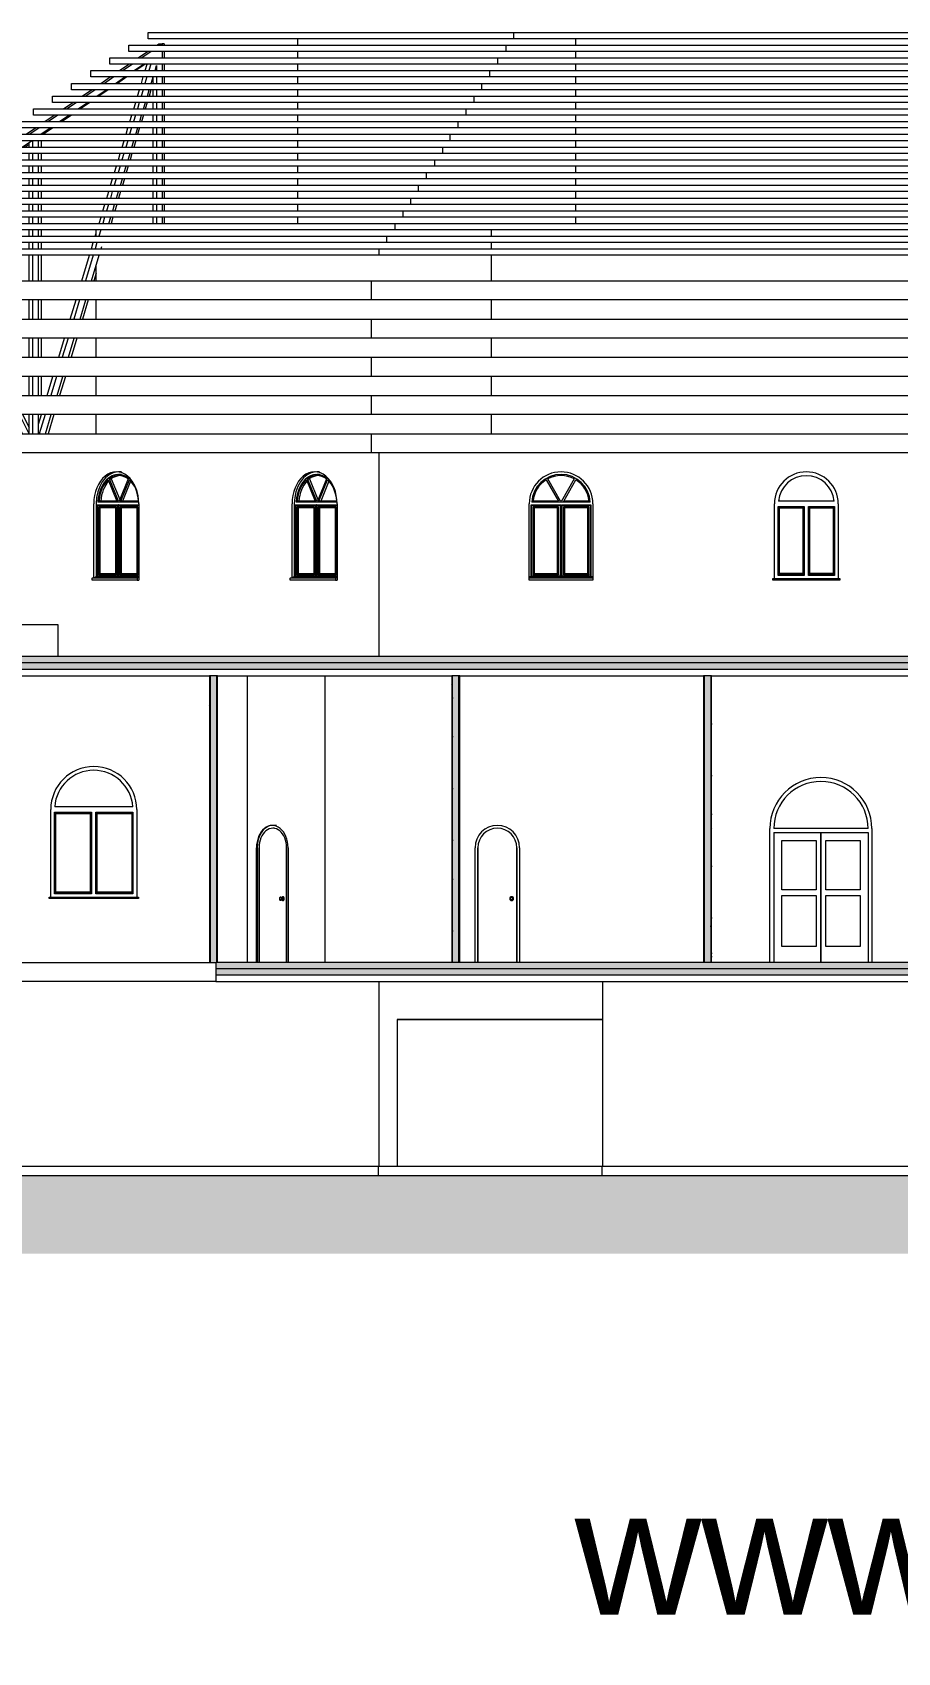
# Model space of a CAD drawing. Header units: millimetres. Extents: x -50556 to 48757, y -10837 to 15500.
# Drawn here: x -28620 to -15039, y -10837 to 14600 of the extents above; entities that cross this region are included whole.
import ezdxf

# ---------------------------------------------------------------- set-up
doc = ezdxf.new("R2010")
doc.units = ezdxf.units.MM
for name, color, linetype, lineweight in [('A-DETL-GENF', 92, 'Continuous', 9), ('A-DETL-THIN', 151, 'Continuous', 9), ('A-DOOR', 31, 'Continuous', 9), ('A-DOOR-FRAM', 31, 'Continuous', 9), ('A-FLOR', 192, 'Continuous', 9), ('A-FLOR-FNSH', 192, 'Continuous', 35), ('A-FLOR-MCUT', 51, 'Continuous', 9), ('A-FLOR-PATT', 8, 'Continuous', 35), ('A-GENM', 13, 'Continuous', 9), ('A-GLAZ', 151, 'Continuous', 9), ('A-ROOF', 132, 'Continuous', 9), ('A-WALL', 113, 'Continuous', 9), ('A-WALL-FNSH', 113, 'Continuous', 25), ('A-WALL-PATT', 111, 'Continuous', 25), ('G-ANNO-TEXT', 231, 'Continuous', 9), ('I-WALL', 2, 'Continuous', 9), ('S-FNDN', 32, 'Continuous', 9)]:
    doc.layers.add(name, color=color, linetype=linetype, lineweight=lineweight)
doc.styles.add('Arial_1', font='arial.ttf', dxfattribs={"height": 1967.065868})
pattern_1 = [(0, (-2925.9, 5575), (812.8, 203.2), [33.528, -576.072, 33.528, -576.072, -3251.2]), (0, (-2925.9, 5575), (812.8, 203.2), [-1219.2, 33.528, -1185.672, 33.528, -576.072, -1422.4]), (0, (-2925.9, 5575), (812.8, 203.2), [-3048, 33.528, -372.872, 33.528, -982.472]), (120, (-2621.1, 5676.6), (-582.3764, 602.30545), [33.528, -576.072, 33.528, -3827.272]), (120, (-2621.1, 5676.6), (-582.3764, 602.30545), [-643.128, -576.072, 33.528, -1185.672, -2032]), (120, (-2621.1, 5676.6), (-582.3764, 602.30545), [-2438.4, 33.528, -576.072, 33.528, -1388.872]), (120, (-2621.1, 5676.6), (-582.3764, 602.30545), [-3081.528, -372.872, 33.528, -982.472]), (240, (-2519.5, 6083), (-230.4236, -805.50545), [33.528, -576.072, 33.528, -576.072, -3251.2]), (240, (-2519.5, 6083), (-230.4236, -805.50545), [-1219.2, 33.528, -1185.672, 33.528, -576.072, -1422.4]), (240, (-2519.5, 6083), (-230.4236, -805.50545), [-3048, 33.528, -372.872, 33.528, -982.472])]

# ---------------------------------------------------------------- blocks, each defined once
blk = doc.blocks.new('Double Shutter-Arch - ext-236540-Section 3')
at = {"layer": 'A-DOOR'}
for p, q in [((-16243, 0), (-16243, 2040)), ((-16243, 2040), (-16243, 0)), ((-16858, 1915), (-16318, 1915)), ((-16858, 1140), (-16858, 1915)), ((-16318, 1915), (-16318, 1140)), ((-16168, 1915), (-15628, 1915)), ((-16168, 1140), (-16168, 1915)), ((-15628, 1915), (-15628, 1140)), ((-16318, 1140), (-16858, 1140)), ((-16858, 1050), (-16318, 1050)), ((-16858, 250), (-16858, 1050)), ((-16318, 1050), (-16318, 250)), ((-15628, 1140), (-16168, 1140)), ((-16168, 1050), (-15628, 1050)), ((-16168, 250), (-16168, 1050)), ((-15628, 1050), (-15628, 250)), ((-16318, 250), (-16858, 250)), ((-15628, 250), (-16168, 250))]:
    blk.add_line(p, q, dxfattribs=at)
at = {"layer": 'A-DOOR-FRAM'}
for p, q in [((-15503, 2100), (-16983, 2100)), ((-16983, 2040), (-16983, 0)), ((-16983, 2040), (-15503, 2040)), ((-15503, 2040), (-15503, 0))]:
    blk.add_line(p, q, dxfattribs=at)
blk.add_arc((-16243, 2100), 740, 0, 180, dxfattribs=at)
blk = doc.blocks.new('Arched _2_ - Arched _2_-211956-Section 3')
at = {"layer": 'A-GLAZ'}
for p, q in [((-28272, 1075), (-28272, 2357)), ((-28272, 2357), (-27690, 2357)), ((-27043, 2443), (-28270, 2443)), ((-28262, 2345), (-28262, 1093)), ((-28262, 2345), (-27702, 2345)), ((-28252, 2335), (-28262, 2345)), ((-28252, 1103), (-28252, 2335)), ((-28252, 2335), (-27712, 2335)), ((-27702, 2345), (-27712, 2335)), ((-27712, 2335), (-27712, 1103)), ((-27702, 1093), (-27702, 2345)), ((-27690, 2357), (-27690, 1075)), ((-27624, 1075), (-27624, 2357)), ((-27624, 2357), (-27042, 2357)), ((-27612, 2345), (-27612, 1093)), ((-27612, 2345), (-27052, 2345)), ((-27602, 2335), (-27612, 2345)), ((-27602, 1103), (-27602, 2335)), ((-27602, 2335), (-27062, 2335)), ((-27052, 2345), (-27062, 2335)), ((-27062, 2335), (-27062, 1103)), ((-27052, 1093), (-27052, 2345)), ((-27042, 2357), (-27042, 1075)), ((-28357, 1025), (-26957, 1025)), ((-28357, 1000), (-28357, 1025)), ((-27690, 1075), (-28272, 1075)), ((-28262, 1093), (-28252, 1103)), ((-28262, 1093), (-27702, 1093)), ((-27712, 1103), (-28252, 1103)), ((-27702, 1093), (-27712, 1103)), ((-27042, 1075), (-27624, 1075)), ((-27612, 1093), (-27602, 1103)), ((-27612, 1093), (-27052, 1093)), ((-27062, 1103), (-27602, 1103)), ((-27052, 1093), (-27062, 1103)), ((-26957, 1025), (-26957, 1000)), ((-26957, 1000), (-28357, 1000))]:
    blk.add_line(p, q, dxfattribs=at)
blk.add_arc((-27657, 2400), 615, 4.0093, 175.9907, dxfattribs=at)
blk = doc.blocks.new('Single Arch - wc-237964-Section 3')
at = {"layer": 'A-DOOR'}
for p, q in [((-24821, 2105), (-24846, 2105)), ((-25062, 1800), (-25062, 0)), ((-24631, 0), (-24631, 1800)), ((-24722, 1025), (-24725, 1025)), ((-24701, 1018), (-24718, 1024)), ((-24687, 1030), (-24691, 1030)), ((-24725, 975), (-24722, 975)), ((-24718, 976), (-24701, 982)), ((-24691, 1010), (-24697, 1010)), ((-24696, 990), (-24691, 990)), ((-24691, 970), (-24687, 970))]:
    blk.add_line(p, q, dxfattribs=at)
for centre, major_axis, start_param, end_param in [((-24846, 1800), (0, 305), 4.712389, 7.853982), ((-24725, 1000), (0, 25), 0.326283, 1.570796), ((-24726, 1000), (0, 20.5), 4.712389, 7.853982), ((-24725, 1000), (0, 25), 4.712389, 6.597345), ((-24722, 1000), (0, 25), 4.712389, 6.597345), ((-24691, 1000), (0, 30), 4.712389, 7.14549), ((-24705, 1000), (0, 18.6), 4.712389, 6.283185), ((-24687, 1000), (0, 30), 4.712389, 6.384337), ((-24725, 1000), (0, 25), 1.570796, 4.712389), ((-24726, 1000), (0, 20.5), 1.570796, 4.712389), ((-24722, 1000), (0, 25), 2.827433, 4.712389), ((-24691, 1000), (0, 30), 2.279288, 4.712389), ((-24705, 1000), (0, 18.6), 3.141593, 4.712389), ((-24691, 1000), (0, 10), 4.712389, 6.70597), ((-24691, 1000), (0, 10), 2.718808, 4.712389), ((-24687, 1000), (0, 30), 3.040441, 4.712389)]:
    blk.add_ellipse(centre, major_axis=major_axis, ratio=0.707107, start_param=start_param, end_param=end_param, dxfattribs=at)
at = {"layer": 'A-DOOR-FRAM'}
for p, q in [((-24788, 2150), (-24846, 2150)), ((-25094, 1800), (-25094, 0)), ((-25062, 0), (-25062, 1800)), ((-24631, 1800), (-24631, 0))]:
    blk.add_line(p, q, dxfattribs=at)
for major_axis, start_param, end_param in [((0, 350), 0.0924, 1.570796), ((0, 305), 4.712389, 7.853982)]:
    blk.add_ellipse((-24846, 1800), major_axis=major_axis, ratio=0.707107, start_param=start_param, end_param=end_param, dxfattribs=at)
blk = doc.blocks.new('Single Arch - wc-V2-Section 3')
at = {"layer": 'A-DOOR'}
for p, q in [((-21627, 1800), (-21627, 0)), ((-21017, 0), (-21017, 1800))]:
    blk.add_line(p, q, dxfattribs=at)
for centre, radius, start, end in [((-21322, 1800), 305, 0, 180), ((-21097, 1000), 30, 0, 180), ((-21097, 1000), 25, 360, 180), ((-21097, 1000), 20.5, 360, 180), ((-21097, 1000), 30, 180, 360), ((-21097, 1000), 25, 180, 360), ((-21097, 1000), 20.5, 180, 360)]:
    blk.add_arc(centre, radius, start, end, dxfattribs=at)
at = {"layer": 'A-DOOR-FRAM'}
for p, q in [((-21627, 0), (-21627, 1800)), ((-21017, 1800), (-21017, 0))]:
    blk.add_line(p, q, dxfattribs=at)
blk.add_arc((-21322, 1800), 305, 0, 180, dxfattribs=at)
blk = doc.blocks.new('HOOR LIGHT - HOOR LIGHT-165948-Section 3')
at = {"layer": 'A-GENM'}
for p, q in [((-31904, 11200), (-23179, 11200)), ((-23179, 11200), (-10839, 11200)), ((-23179, 11100), (-23179, 11200)), ((-23179, 11100), (-31904, 11100)), ((-10839, 11100), (-23179, 11100))]:
    blk.add_line(p, q, dxfattribs=at)
blk = doc.blocks.new('HOOR LIGHT1 - HOOR LIGHT-166020-Section 3')
at = {"layer": 'A-GENM'}
for p, q in [((-31604, 11400), (-23055, 11400)), ((-23055, 11300), (-31604, 11300)), ((-23055, 11400), (-10963, 11400)), ((-23055, 11300), (-23055, 11400)), ((-10963, 11300), (-23055, 11300))]:
    blk.add_line(p, q, dxfattribs=at)
blk = doc.blocks.new('HOOR LIGHT2 - HOOR LIGHT-166050-Section 3')
at = {"layer": 'A-GENM'}
for p, q in [((-31304, 11600), (-22930, 11600)), ((-22930, 11500), (-31304, 11500)), ((-22930, 11600), (-11088, 11600)), ((-22930, 11600), (-22930, 11500)), ((-11088, 11500), (-22930, 11500))]:
    blk.add_line(p, q, dxfattribs=at)
blk = doc.blocks.new('HOOR LIGHT3 - HOOR LIGHT-166080-Section 3')
at = {"layer": 'A-GENM'}
for p, q in [((-31004, 11800), (-22806, 11800)), ((-22806, 11800), (-11212, 11800)), ((-22806, 11800), (-22806, 11700)), ((-22806, 11700), (-31004, 11700)), ((-11212, 11700), (-22806, 11700))]:
    blk.add_line(p, q, dxfattribs=at)
blk = doc.blocks.new('HOOR LIGHT4 - HOOR LIGHT-166110-Section 3')
at = {"layer": 'A-GENM'}
for p, q in [((-30704, 12000), (-22682, 12000)), ((-22682, 12000), (-11336, 12000)), ((-22682, 11900), (-22682, 12000)), ((-22682, 11900), (-30704, 11900)), ((-11336, 11900), (-22682, 11900))]:
    blk.add_line(p, q, dxfattribs=at)
blk = doc.blocks.new('HOOR LIGHT5 - HOOR LIGHT-166140-Section 3')
at = {"layer": 'A-GENM'}
for p, q in [((-30404, 12200), (-22558, 12200)), ((-22558, 12100), (-30404, 12100)), ((-22558, 12200), (-11460, 12200)), ((-22558, 12100), (-22558, 12200)), ((-11460, 12100), (-22558, 12100))]:
    blk.add_line(p, q, dxfattribs=at)
blk = doc.blocks.new('HOOR LIGHT6 - HOOR LIGHT-166170-Section 3')
at = {"layer": 'A-GENM'}
for p, q in [((-30104, 12400), (-22433, 12400)), ((-22433, 12300), (-30104, 12300)), ((-22433, 12400), (-11585, 12400)), ((-22433, 12300), (-22433, 12400)), ((-11585, 12300), (-22433, 12300))]:
    blk.add_line(p, q, dxfattribs=at)
blk = doc.blocks.new('HOOR LIGHT7 - HOOR LIGHT-166200-Section 3')
at = {"layer": 'A-GENM'}
for p, q in [((-29804, 12600), (-22309, 12600)), ((-22309, 12500), (-29804, 12500)), ((-22309, 12600), (-11709, 12600)), ((-22309, 12600), (-22309, 12500)), ((-11709, 12500), (-22309, 12500))]:
    blk.add_line(p, q, dxfattribs=at)
blk = doc.blocks.new('HOOR LIGHT8 - HOOR LIGHT-166230-Section 3')
at = {"layer": 'A-GENM'}
for p, q in [((-29504, 12800), (-22185, 12800)), ((-22185, 12800), (-11833, 12800)), ((-22185, 12800), (-22185, 12700)), ((-22185, 12700), (-29504, 12700)), ((-11833, 12700), (-22185, 12700))]:
    blk.add_line(p, q, dxfattribs=at)
blk = doc.blocks.new('HOOR LIGHT9 - HOOR LIGHT-166260-Section 3')
at = {"layer": 'A-GENM'}
for p, q in [((-29204, 13000), (-22061, 13000)), ((-22061, 13000), (-11957, 13000)), ((-22061, 12900), (-22061, 13000)), ((-22061, 12900), (-29204, 12900)), ((-11957, 12900), (-22061, 12900))]:
    blk.add_line(p, q, dxfattribs=at)
blk = doc.blocks.new('HOOR LIGHT10 - HOOR LIGHT-166290-Section 3')
at = {"layer": 'A-GENM'}
for p, q in [((-28904, 13200), (-21936, 13200)), ((-21936, 13100), (-28904, 13100)), ((-21936, 13200), (-12082, 13200)), ((-21936, 13100), (-21936, 13200)), ((-12082, 13100), (-21936, 13100))]:
    blk.add_line(p, q, dxfattribs=at)
blk = doc.blocks.new('HOOR LIGHT11 - HOOR LIGHT-166320-Section 3')
at = {"layer": 'A-GENM'}
for p, q in [((-28604, 13400), (-21812, 13400)), ((-28604, 13300), (-28604, 13400)), ((-21812, 13300), (-28604, 13300)), ((-21812, 13400), (-12206, 13400)), ((-21812, 13300), (-21812, 13400)), ((-12206, 13300), (-21812, 13300))]:
    blk.add_line(p, q, dxfattribs=at)
blk = doc.blocks.new('HOOR LIGHT12 - HOOR LIGHT-166350-Section 3')
at = {"layer": 'A-GENM'}
for p, q in [((-28304, 13600), (-21688, 13600)), ((-28304, 13500), (-28304, 13600)), ((-21688, 13500), (-28304, 13500)), ((-21688, 13600), (-12330, 13600)), ((-21688, 13500), (-21688, 13600)), ((-12330, 13500), (-21688, 13500))]:
    blk.add_line(p, q, dxfattribs=at)
blk = doc.blocks.new('HOOR LIGHT13 - HOOR LIGHT-166380-Section 3')
at = {"layer": 'A-GENM'}
for p, q in [((-28004, 13800), (-21563, 13800)), ((-28004, 13700), (-28004, 13800)), ((-21563, 13800), (-12454, 13800)), ((-21563, 13700), (-21563, 13800)), ((-21563, 13700), (-28004, 13700)), ((-12454, 13700), (-21563, 13700))]:
    blk.add_line(p, q, dxfattribs=at)
blk = doc.blocks.new('HOOR LIGHT14 - HOOR LIGHT-166410-Section 3')
at = {"layer": 'A-GENM'}
for p, q in [((-27704, 14000), (-21439, 14000)), ((-27704, 13900), (-27704, 14000)), ((-21439, 14000), (-12579, 14000)), ((-21439, 13900), (-21439, 14000)), ((-21439, 13900), (-27704, 13900)), ((-12579, 13900), (-21439, 13900))]:
    blk.add_line(p, q, dxfattribs=at)
blk = doc.blocks.new('HOOR LIGHT15 - HOOR LIGHT-166476-Section 3')
at = {"layer": 'A-GENM'}
for p, q in [((-27404, 14200), (-21315, 14200)), ((-27404, 14100), (-27404, 14200)), ((-21315, 14100), (-27404, 14100)), ((-21315, 14200), (-12703, 14200)), ((-21315, 14100), (-21315, 14200)), ((-12703, 14100), (-21315, 14100))]:
    blk.add_line(p, q, dxfattribs=at)
blk = doc.blocks.new('HOOR LIGHT16 - HOOR LIGHT-166506-Section 3')
at = {"layer": 'A-GENM'}
for p, q in [((-27104, 14400), (-21191, 14400)), ((-27104, 14300), (-27104, 14400)), ((-21191, 14300), (-27104, 14300)), ((-21191, 14400), (-12827, 14400)), ((-21191, 14400), (-21191, 14300)), ((-12827, 14300), (-21191, 14300))]:
    blk.add_line(p, q, dxfattribs=at)
blk = doc.blocks.new('HOOR LIGHT17 - HOOR LIGHT-166536-Section 3')
at = {"layer": 'A-GENM'}
for p, q in [((-26804, 14600), (-21066, 14600)), ((-26804, 14500), (-26804, 14600)), ((-21066, 14500), (-26804, 14500)), ((-21066, 14600), (-12952, 14600)), ((-21066, 14600), (-21066, 14500)), ((-12952, 14500), (-21066, 14500))]:
    blk.add_line(p, q, dxfattribs=at)
blk = doc.blocks.new('TRUESS2 - TRUESS-173441-Section 3')
at = {"layer": 'A-GENM'}
for p, q in [((-26553, 14423), (-26578, 14423)), ((-26553, 14423), (-26553, 14400)), ((-26553, 14300), (-26553, 14200)), ((-26850, 14100), (-26995, 14000)), ((-26553, 14100), (-26553, 14000)), ((-27140, 13900), (-27285, 13800)), ((-26727, 13806), (-26729, 13800)), ((-26553, 13900), (-26553, 13800)), ((-27720, 13500), (-27865, 13400)), ((-27430, 13700), (-27575, 13600)), ((-26818, 13500), (-26848, 13400)), ((-26759, 13700), (-26789, 13600)), ((-26553, 13700), (-26553, 13600)), ((-26553, 13500), (-26553, 13400)), ((-28009, 13300), (-28154, 13200)), ((-26878, 13300), (-26908, 13200)), ((-26553, 13300), (-26553, 13200)), ((-28299, 13100), (-28444, 13000)), ((-26938, 13100), (-26968, 13000)), ((-26553, 13100), (-26553, 13000)), ((-28673, 12842), (-28734, 12800)), ((-28480, 12900), (-28480, 12800)), ((-26998, 12900), (-27028, 12800)), ((-26553, 12900), (-26553, 12800)), ((-29169, 12500), (-29314, 12400)), ((-28879, 12700), (-29024, 12600)), ((-28480, 12700), (-28480, 12600)), ((-28480, 12500), (-28480, 12400)), ((-27117, 12500), (-27147, 12400)), ((-27058, 12700), (-27087, 12600)), ((-26553, 12700), (-26553, 12600)), ((-26553, 12500), (-26553, 12400)), ((-29459, 12300), (-29604, 12200)), ((-28480, 12300), (-28480, 12200)), ((-27177, 12300), (-27207, 12200)), ((-26553, 12300), (-26553, 12200)), ((-29749, 12100), (-29894, 12000)), ((-28480, 12100), (-28480, 12000)), ((-27237, 12100), (-27267, 12000)), ((-26553, 12100), (-26553, 12000)), ((-30243, 11800), (-30098, 11900)), ((-30039, 11900), (-30184, 11800)), ((-28480, 11900), (-28480, 11800)), ((-27297, 11900), (-27326, 11800)), ((-26553, 11900), (-26553, 11800)), ((-30823, 11400), (-30705, 11481)), ((-30428, 11673), (-30388, 11700)), ((-30390, 11600), (-30428, 11673)), ((-30368, 11673), (-30428, 11673)), ((-30328, 11700), (-30368, 11673)), ((-30368, 11673), (-30331, 11600)), ((-30287, 11400), (-30338, 11500)), ((-30279, 11500), (-30227, 11400)), ((-28480, 11700), (-28480, 11600)), ((-28480, 11500), (-28480, 11400)), ((-27356, 11700), (-27386, 11600)), ((-26553, 11700), (-26553, 11600)), ((-31113, 11200), (-30968, 11300)), ((-30908, 11300), (-31053, 11200)), ((-30724, 11427), (-30763, 11400)), ((-30467, 11400), (-30467, 11428)), ((-30467, 11200), (-30467, 11300)), ((-30407, 11300), (-30407, 11200)), ((-30183, 11200), (-30235, 11300)), ((-30175, 11300), (-30124, 11200)), ((-28480, 11300), (-28480, 11200)), ((-31772, 10745), (-31258, 11100)), ((-31198, 11100), (-31713, 10745)), ((-30467, 10700), (-30467, 11100)), ((-30407, 11100), (-30407, 10700)), ((-30032, 10908), (-30131, 11100)), ((-30072, 11100), (-29865, 10700)), ((-28480, 11100), (-28480, 10700)), ((-31772, 10700), (-31772, 10745)), ((-31713, 10745), (-31772, 10745)), ((-31713, 10745), (-31713, 10700)), ((-30817, 10700), (-30812, 10714)), ((-27619, 10819), (-27655, 10700)), ((-31772, 10100), (-31772, 10400)), ((-31713, 10400), (-31713, 10100)), ((-31026, 10100), (-30921, 10400)), ((-30862, 10400), (-30966, 10100)), ((-30467, 10100), (-30467, 10400)), ((-30407, 10400), (-30407, 10100)), ((-29710, 10400), (-29554, 10100)), ((-28480, 10400), (-28480, 10100)), ((-27745, 10400), (-27834, 10100)), ((-31772, 9500), (-31772, 9800)), ((-31713, 9800), (-31713, 9500)), ((-31235, 9500), (-31131, 9800)), ((-31071, 9800), (-31176, 9500)), ((-30467, 9500), (-30467, 9800)), ((-30407, 9800), (-30407, 9500)), ((-29399, 9800), (-29244, 9500)), ((-28480, 9800), (-28480, 9500)), ((-27924, 9800), (-28014, 9500)), ((-31772, 8900), (-31772, 9200)), ((-31713, 9200), (-31713, 8900)), ((-31444, 8900), (-31340, 9200)), ((-31280, 9200), (-31385, 8900)), ((-30467, 8900), (-30467, 9200)), ((-30407, 9200), (-30407, 8900)), ((-29089, 9200), (-28933, 8900)), ((-28480, 9200), (-28480, 8900)), ((-28103, 9200), (-28193, 8900)), ((-31772, 8451), (-31772, 8600)), ((-31654, 8300), (-31549, 8600)), ((-31489, 8600), (-31594, 8300)), ((-30467, 8300), (-30467, 8600)), ((-30407, 8600), (-30407, 8300)), ((-28778, 8600), (-28673, 8398)), ((-28480, 8600), (-28480, 8595)), ((-28283, 8600), (-28372, 8300))]:
    blk.add_line(p, q, dxfattribs=at)
blk = doc.blocks.new('TRUESS3 - TRUESS-173606-Section 3')
at = {"layer": 'A-GENM'}
for p, q in [((-26961, 14200), (-26814, 14300)), ((-26758, 14300), (-26904, 14200)), ((-26668, 14400), (-26634, 14423)), ((-26634, 14423), (-26578, 14423)), ((-26578, 14423), (-26612, 14400)), ((-26578, 14400), (-26578, 14423)), ((-26578, 14200), (-26578, 14300)), ((-27254, 14000), (-27107, 14100)), ((-27051, 14100), (-27197, 14000)), ((-27024, 14000), (-26878, 14100)), ((-26849, 14000), (-26818, 14100)), ((-26762, 14100), (-26792, 14000)), ((-26695, 14000), (-26671, 14080)), ((-26671, 14080), (-26671, 14000)), ((-26578, 14000), (-26578, 14100)), ((-27546, 13800), (-27400, 13900)), ((-27344, 13900), (-27490, 13800)), ((-27317, 13800), (-27170, 13900)), ((-26909, 13800), (-26879, 13900)), ((-26822, 13900), (-26853, 13800)), ((-26755, 13800), (-26725, 13900)), ((-26727, 13800), (-26727, 13893)), ((-26671, 13900), (-26671, 13800)), ((-26578, 13800), (-26578, 13900)), ((-28132, 13400), (-27986, 13500)), ((-27929, 13500), (-28076, 13400)), ((-27903, 13400), (-27756, 13500)), ((-27839, 13600), (-27693, 13700)), ((-27637, 13700), (-27783, 13600)), ((-27610, 13600), (-27463, 13700)), ((-27030, 13400), (-26999, 13500)), ((-26943, 13500), (-26973, 13400)), ((-26969, 13600), (-26939, 13700)), ((-26883, 13700), (-26913, 13600)), ((-26876, 13400), (-26846, 13500)), ((-26815, 13600), (-26785, 13700)), ((-26727, 13600), (-26727, 13700)), ((-26727, 13400), (-26727, 13500)), ((-26671, 13700), (-26671, 13600)), ((-26671, 13500), (-26671, 13400)), ((-26578, 13600), (-26578, 13700)), ((-26578, 13400), (-26578, 13500)), ((-28425, 13200), (-28279, 13300)), ((-28222, 13300), (-28369, 13200)), ((-28195, 13200), (-28049, 13300)), ((-27090, 13200), (-27060, 13300)), ((-27004, 13300), (-27034, 13200)), ((-26936, 13200), (-26906, 13300)), ((-26727, 13200), (-26727, 13300)), ((-26671, 13300), (-26671, 13200)), ((-26578, 13200), (-26578, 13300)), ((-28718, 13000), (-28571, 13100)), ((-28515, 13100), (-28662, 13000)), ((-28488, 13000), (-28342, 13100)), ((-27150, 13000), (-27120, 13100)), ((-27064, 13100), (-27094, 13000)), ((-26997, 13000), (-26966, 13100)), ((-26727, 13000), (-26727, 13100)), ((-26671, 13100), (-26671, 13000)), ((-26578, 13000), (-26578, 13100)), ((-29011, 12800), (-28864, 12900)), ((-28808, 12900), (-28954, 12800)), ((-28781, 12800), (-28635, 12900)), ((-28673, 12800), (-28673, 12873)), ((-28617, 12900), (-28617, 12800)), ((-28525, 12800), (-28525, 12900)), ((-27211, 12800), (-27181, 12900)), ((-27124, 12900), (-27154, 12800)), ((-27057, 12800), (-27027, 12900)), ((-26727, 12800), (-26727, 12900)), ((-26671, 12900), (-26671, 12800)), ((-26578, 12800), (-26578, 12900)), ((-29596, 12400), (-29450, 12500)), ((-29394, 12500), (-29540, 12400)), ((-29367, 12400), (-29220, 12500)), ((-29304, 12600), (-29157, 12700)), ((-29101, 12700), (-29247, 12600)), ((-29074, 12600), (-28928, 12700)), ((-28673, 12600), (-28673, 12700)), ((-28673, 12400), (-28673, 12500)), ((-28617, 12700), (-28617, 12600)), ((-28617, 12500), (-28617, 12400)), ((-28525, 12600), (-28525, 12700)), ((-28525, 12400), (-28525, 12500)), ((-27332, 12400), (-27301, 12500)), ((-27245, 12500), (-27275, 12400)), ((-27271, 12600), (-27241, 12700)), ((-27185, 12700), (-27215, 12600)), ((-27178, 12400), (-27148, 12500)), ((-27117, 12600), (-27087, 12700)), ((-26727, 12600), (-26727, 12700)), ((-26727, 12400), (-26727, 12500)), ((-26671, 12700), (-26671, 12600)), ((-26671, 12500), (-26671, 12400)), ((-26578, 12600), (-26578, 12700)), ((-26578, 12400), (-26578, 12500)), ((-29889, 12200), (-29743, 12300)), ((-29687, 12300), (-29833, 12200)), ((-29660, 12200), (-29513, 12300)), ((-28673, 12200), (-28673, 12300)), ((-28617, 12300), (-28617, 12200)), ((-28525, 12200), (-28525, 12300)), ((-27392, 12200), (-27362, 12300)), ((-27305, 12300), (-27336, 12200)), ((-27238, 12200), (-27208, 12300)), ((-26727, 12200), (-26727, 12300)), ((-26671, 12300), (-26671, 12200)), ((-26578, 12200), (-26578, 12300)), ((-30182, 12000), (-30036, 12100)), ((-29979, 12100), (-30126, 12000)), ((-29953, 12000), (-29806, 12100)), ((-28673, 12000), (-28673, 12100)), ((-28617, 12100), (-28617, 12000)), ((-28525, 12000), (-28525, 12100)), ((-27452, 12000), (-27422, 12100)), ((-27366, 12100), (-27396, 12000)), ((-27298, 12000), (-27268, 12100)), ((-26727, 12000), (-26727, 12100)), ((-26671, 12100), (-26671, 12000)), ((-26578, 12000), (-26578, 12100)), ((-30475, 11800), (-30329, 11900)), ((-30272, 11900), (-30419, 11800)), ((-30245, 11800), (-30099, 11900)), ((-28673, 11800), (-28673, 11900)), ((-28617, 11900), (-28617, 11800)), ((-28525, 11800), (-28525, 11900)), ((-27513, 11800), (-27482, 11900)), ((-27426, 11900), (-27456, 11800)), ((-27359, 11800), (-27329, 11900)), ((-26727, 11800), (-26727, 11900)), ((-26671, 11900), (-26671, 11800)), ((-26578, 11800), (-26578, 11900)), ((-31061, 11400), (-30914, 11500)), ((-30858, 11500), (-31004, 11400)), ((-30831, 11400), (-30685, 11500)), ((-30768, 11600), (-30621, 11700)), ((-30734, 11400), (-30703, 11487)), ((-30565, 11700), (-30712, 11600)), ((-30642, 11500), (-30678, 11400)), ((-30471, 11400), (-30471, 11500)), ((-30448, 11500), (-30396, 11400)), ((-30432, 11673), (-30392, 11700)), ((-30394, 11600), (-30432, 11673)), ((-30289, 11400), (-30342, 11500)), ((-28673, 11600), (-28673, 11700)), ((-28673, 11400), (-28673, 11500)), ((-28617, 11700), (-28617, 11600)), ((-28617, 11500), (-28617, 11400)), ((-28525, 11600), (-28525, 11700)), ((-28525, 11400), (-28525, 11500)), ((-27547, 11500), (-27577, 11400)), ((-27573, 11600), (-27543, 11700)), ((-27487, 11700), (-27517, 11600)), ((-27419, 11600), (-27389, 11700)), ((-26727, 11600), (-26727, 11700)), ((-26671, 11700), (-26671, 11600)), ((-26578, 11600), (-26578, 11700)), ((-31354, 11200), (-31207, 11300)), ((-31151, 11300), (-31297, 11200)), ((-31124, 11200), (-30978, 11300)), ((-30804, 11200), (-30769, 11300)), ((-30713, 11300), (-30748, 11200)), ((-30452, 11400), (-30471, 11436)), ((-30471, 11200), (-30471, 11300)), ((-30347, 11200), (-30400, 11300)), ((-30343, 11300), (-30291, 11200)), ((-30185, 11200), (-30237, 11300)), ((-28673, 11200), (-28673, 11300)), ((-28617, 11300), (-28617, 11200)), ((-28525, 11200), (-28525, 11300)), ((-27694, 11200), (-27664, 11300)), ((-27607, 11300), (-27637, 11200)), ((-27633, 11400), (-27619, 11446)), ((-27540, 11200), (-27528, 11239)), ((-31939, 10800), (-31500, 11100)), ((-31444, 11100), (-31883, 10800)), ((-31790, 10745), (-31270, 11100)), ((-30980, 10700), (-30840, 11100)), ((-30783, 11100), (-30924, 10700)), ((-30471, 10700), (-30471, 11100)), ((-30086, 10700), (-30295, 11100)), ((-30239, 11100), (-30030, 10700)), ((-29923, 10700), (-30132, 11100)), ((-28673, 10700), (-28673, 11100)), ((-28617, 11100), (-28617, 10700)), ((-28525, 10700), (-28525, 11100)), ((-27845, 10700), (-27724, 11100)), ((-27668, 11100), (-27788, 10700)), ((-27691, 10700), (-27570, 11100)), ((-31939, 10700), (-31939, 10800)), ((-31939, 10800), (-31883, 10800)), ((-31883, 10800), (-31883, 10700)), ((-31790, 10700), (-31790, 10745)), ((-30825, 10700), (-30756, 10896)), ((-30812, 10700), (-30812, 10737)), ((-30756, 10896), (-30756, 10700)), ((-31939, 10100), (-31939, 10400)), ((-31883, 10400), (-31883, 10100)), ((-31790, 10100), (-31790, 10400)), ((-31192, 10100), (-31086, 10400)), ((-31030, 10400), (-31135, 10100)), ((-31036, 10100), (-30931, 10400)), ((-30812, 10100), (-30812, 10400)), ((-30756, 10400), (-30756, 10100)), ((-30471, 10100), (-30471, 10400)), ((-29772, 10100), (-29929, 10400)), ((-29873, 10400), (-29716, 10100)), ((-29610, 10100), (-29766, 10400)), ((-28673, 10100), (-28673, 10400)), ((-28617, 10400), (-28617, 10100)), ((-28525, 10100), (-28525, 10400)), ((-28026, 10100), (-27935, 10400)), ((-27879, 10400), (-27970, 10100)), ((-27872, 10100), (-27781, 10400)), ((-31939, 9500), (-31939, 9800)), ((-31883, 9800), (-31883, 9500)), ((-31790, 9500), (-31790, 9800)), ((-31403, 9500), (-31297, 9800)), ((-31241, 9800), (-31347, 9500)), ((-31248, 9500), (-31142, 9800)), ((-30812, 9500), (-30812, 9800)), ((-30756, 9800), (-30756, 9500)), ((-30471, 9500), (-30471, 9800)), ((-29459, 9500), (-29615, 9800)), ((-29559, 9800), (-29402, 9500)), ((-29296, 9500), (-29453, 9800)), ((-28673, 9500), (-28673, 9800)), ((-28617, 9800), (-28617, 9500)), ((-28525, 9500), (-28525, 9800)), ((-28207, 9500), (-28116, 9800)), ((-28060, 9800), (-28151, 9500)), ((-28053, 9500), (-27963, 9800)), ((-31939, 8900), (-31939, 9200)), ((-31883, 9200), (-31883, 8900)), ((-31790, 8900), (-31790, 9200)), ((-31614, 8900), (-31509, 9200)), ((-31452, 9200), (-31558, 8900)), ((-31459, 8900), (-31353, 9200)), ((-30812, 8900), (-30812, 9200)), ((-30756, 9200), (-30756, 8900)), ((-30471, 8900), (-30471, 9200)), ((-29145, 8900), (-29302, 9200)), ((-29246, 9200), (-29089, 8900)), ((-28982, 8900), (-29139, 9200)), ((-28673, 8900), (-28673, 9200)), ((-28617, 9200), (-28617, 8900)), ((-28525, 8900), (-28525, 9200)), ((-28388, 8900), (-28297, 9200)), ((-28241, 9200), (-28332, 8900)), ((-28234, 8900), (-28144, 9200)), ((-31939, 8300), (-31939, 8600)), ((-31883, 8600), (-31883, 8300)), ((-31790, 8300), (-31790, 8600)), ((-31790, 8401), (-31720, 8600)), ((-31664, 8600), (-31769, 8300)), ((-31670, 8300), (-31565, 8600)), ((-30812, 8300), (-30812, 8600)), ((-30756, 8600), (-30756, 8300)), ((-30471, 8300), (-30471, 8600)), ((-28831, 8300), (-28988, 8600)), ((-28932, 8600), (-28775, 8300)), ((-28669, 8300), (-28825, 8600)), ((-28673, 8309), (-28673, 8600)), ((-28617, 8600), (-28617, 8300)), ((-28525, 8300), (-28525, 8600)), ((-28525, 8448), (-28479, 8600)), ((-28422, 8600), (-28513, 8300)), ((-28415, 8300), (-28325, 8600))]:
    blk.add_line(p, q, dxfattribs=at)
blk = doc.blocks.new('Arched _2_ - Arched _2_ 2-252812-Section 3')
at = {"layer": 'A-GLAZ'}
for p, q in [((-20556, 7575), (-20364, 7243)), ((-20330, 7243), (-20530, 7590)), ((-20114, 7590), (-20315, 7243)), ((-20280, 7243), (-20088, 7575)), ((-20792, 6053), (-20792, 7185)), ((-20782, 7174), (-20792, 7185)), ((-20792, 7185), (-20327, 7185)), ((-19863, 7225), (-20782, 7225)), ((-20782, 6064), (-20782, 7174)), ((-20338, 7174), (-20782, 7174)), ((-20364, 7243), (-20762, 7243)), ((-20742, 7135), (-20760, 7152)), ((-20760, 7152), (-20760, 6086)), ((-20360, 7152), (-20760, 7152)), ((-20742, 7135), (-20742, 6103)), ((-20377, 7135), (-20742, 7135)), ((-20360, 7152), (-20377, 7135)), ((-20377, 6103), (-20377, 7135)), ((-20360, 6086), (-20360, 7152)), ((-20327, 7185), (-20338, 7174)), ((-20338, 7174), (-20338, 6064)), ((-20315, 7243), (-20330, 7243)), ((-20327, 7185), (-20327, 6053)), ((-20317, 6053), (-20317, 7185)), ((-20307, 7174), (-20317, 7185)), ((-20317, 7185), (-19852, 7185)), ((-20307, 6064), (-20307, 7174)), ((-19863, 7174), (-20307, 7174)), ((-20267, 7135), (-20285, 7152)), ((-20285, 7152), (-20285, 6086)), ((-19885, 7152), (-20285, 7152)), ((-19882, 7243), (-20280, 7243)), ((-20267, 7135), (-20267, 6103)), ((-19902, 7135), (-20267, 7135)), ((-19885, 7152), (-19902, 7135)), ((-19902, 6103), (-19902, 7135)), ((-19885, 6086), (-19885, 7152)), ((-19852, 7185), (-19863, 7174)), ((-19863, 7174), (-19863, 6064)), ((-19852, 7185), (-19852, 6053)), ((-20822, 6051), (-19822, 6051)), ((-19822, 6050), (-20822, 6050)), ((-19822, 6047), (-20822, 6047)), ((-20822, 6034), (-20822, 6040)), ((-20822, 6000), (-20822, 6034)), ((-19822, 6034), (-20822, 6034)), ((-19822, 6000), (-20822, 6000)), ((-20782, 6064), (-20792, 6053)), ((-20327, 6053), (-20792, 6053)), ((-20338, 6064), (-20782, 6064)), ((-20742, 6103), (-20760, 6086)), ((-20760, 6086), (-20360, 6086)), ((-20742, 6103), (-20377, 6103)), ((-20377, 6103), (-20360, 6086)), ((-20338, 6064), (-20327, 6053)), ((-20307, 6064), (-20317, 6053)), ((-19852, 6053), (-20317, 6053)), ((-19863, 6064), (-20307, 6064)), ((-20267, 6103), (-20285, 6086)), ((-20285, 6086), (-19885, 6086)), ((-20267, 6103), (-19902, 6103)), ((-19902, 6103), (-19885, 6086)), ((-19863, 6064), (-19852, 6053)), ((-19822, 6040), (-19822, 6034)), ((-19822, 6034), (-19822, 6000))]:
    blk.add_line(p, q, dxfattribs=at)
for radius, start, end in [(460, 3.1154, 176.8846), (442, 61.9448, 118.0552), (442, 121.9448, 174.4171), (442, 5.5829, 58.0552)]:
    blk.add_arc((-20322, 7200), radius, start, end, dxfattribs=at)
blk = doc.blocks.new('Arched _2_ - Arched _2_ 2-V39-Section 3')
at = {"layer": 'A-GLAZ'}
for p, q in [((-13062, 6075), (-13062, 7157)), ((-13062, 7157), (-12655, 7157)), ((-12184, 7243), (-13060, 7243)), ((-13052, 7145), (-13052, 6093)), ((-13052, 7145), (-12667, 7145)), ((-13042, 7135), (-13052, 7145)), ((-13042, 6103), (-13042, 7135)), ((-13042, 7135), (-12677, 7135)), ((-12667, 7145), (-12677, 7135)), ((-12677, 7135), (-12677, 6103)), ((-12667, 6093), (-12667, 7145)), ((-12655, 7157), (-12655, 6075)), ((-12589, 6075), (-12589, 7157)), ((-12589, 7157), (-12182, 7157)), ((-12577, 7145), (-12577, 6093)), ((-12577, 7145), (-12192, 7145)), ((-12567, 7135), (-12577, 7145)), ((-12567, 6103), (-12567, 7135)), ((-12567, 7135), (-12202, 7135)), ((-12192, 7145), (-12202, 7135)), ((-12202, 7135), (-12202, 6103)), ((-12192, 6093), (-12192, 7145)), ((-12182, 7157), (-12182, 6075)), ((-13147, 6025), (-12097, 6025)), ((-13147, 6000), (-13147, 6025)), ((-12097, 6000), (-13147, 6000)), ((-12655, 6075), (-13062, 6075)), ((-13052, 6093), (-13042, 6103)), ((-13052, 6093), (-12667, 6093)), ((-12677, 6103), (-13042, 6103)), ((-12667, 6093), (-12677, 6103)), ((-12182, 6075), (-12589, 6075)), ((-12577, 6093), (-12567, 6103)), ((-12577, 6093), (-12192, 6093)), ((-12202, 6103), (-12567, 6103)), ((-12192, 6093), (-12202, 6103)), ((-12097, 6025), (-12097, 6000))]:
    blk.add_line(p, q, dxfattribs=at)
blk.add_arc((-12622, 7200), 440, 5.6083, 174.3917, dxfattribs=at)
blk = doc.blocks.new('Arched _2_ - Arched _2_ 2-V46-Section 3')
at = {"layer": 'A-GLAZ'}
for p, q in [((-30405, 7700), (-30449, 7700)), ((-30418, 7660), (-30446, 7660)), ((-30401, 7660), (-30418, 7660)), ((-30611, 7575), (-30475, 7243)), ((-30593, 7590), (-30565, 7590)), ((-30451, 7243), (-30593, 7590)), ((-30565, 7590), (-30432, 7264)), ((-30299, 7590), (-30440, 7243)), ((-30416, 7243), (-30280, 7575)), ((-30261, 7555), (-30388, 7243)), ((-30803, 7200), (-30803, 6051)), ((-30786, 6053), (-30786, 7185)), ((-30782, 7174), (-30786, 7185)), ((-30786, 7185), (-30457, 7185)), ((-30782, 6064), (-30782, 7174)), ((-30468, 7174), (-30782, 7174)), ((-30132, 7225), (-30774, 7225)), ((-30750, 7135), (-30767, 7152)), ((-30767, 7152), (-30767, 6086)), ((-30484, 7152), (-30767, 7152)), ((-30475, 7243), (-30757, 7243)), ((-30750, 7135), (-30750, 6103)), ((-30492, 7135), (-30750, 7135)), ((-30738, 6103), (-30738, 7135)), ((-30484, 7152), (-30492, 7135)), ((-30492, 6103), (-30492, 7135)), ((-30484, 6086), (-30484, 7152)), ((-30457, 7185), (-30468, 7174)), ((-30468, 7174), (-30468, 6064)), ((-30457, 7185), (-30457, 6053)), ((-30453, 7185), (-30457, 7185)), ((-30453, 6053), (-30453, 7185)), ((-30440, 7243), (-30451, 7243)), ((-30450, 6053), (-30450, 7185)), ((-30446, 7174), (-30450, 7185)), ((-30450, 7185), (-30131, 7185)), ((-30446, 6064), (-30446, 7174)), ((-30133, 7174), (-30446, 7174)), ((-30414, 7135), (-30431, 7152)), ((-30431, 7152), (-30431, 6086)), ((-30148, 7152), (-30431, 7152)), ((-30135, 7243), (-30416, 7243)), ((-30414, 7135), (-30414, 6103)), ((-30156, 7135), (-30414, 7135)), ((-30402, 6103), (-30402, 7135)), ((-30148, 7152), (-30156, 7135)), ((-30156, 6103), (-30156, 7135)), ((-30148, 6086), (-30148, 7152)), ((-30131, 7176), (-30133, 7174)), ((-30133, 7174), (-30133, 6064)), ((-30865, 6034), (-30813, 6047)), ((-30865, 6000), (-30865, 6034)), ((-30157, 6034), (-30865, 6034)), ((-30157, 6000), (-30865, 6000)), ((-30813, 6050), (-30803, 6051)), ((-30813, 6047), (-30813, 6050)), ((-30131, 6050), (-30813, 6050)), ((-30131, 6047), (-30813, 6047)), ((-30803, 6051), (-30131, 6051)), ((-30782, 6064), (-30786, 6053)), ((-30457, 6053), (-30786, 6053)), ((-30468, 6064), (-30782, 6064)), ((-30750, 6103), (-30767, 6086)), ((-30767, 6086), (-30484, 6086)), ((-30750, 6103), (-30492, 6103)), ((-30492, 6103), (-30484, 6086)), ((-30468, 6064), (-30457, 6053)), ((-30457, 6053), (-30453, 6053)), ((-30446, 6064), (-30450, 6053)), ((-30131, 6053), (-30450, 6053)), ((-30133, 6064), (-30446, 6064)), ((-30414, 6103), (-30431, 6086)), ((-30431, 6086), (-30148, 6086)), ((-30414, 6103), (-30156, 6103)), ((-30131, 6040), (-30157, 6034)), ((-30157, 6034), (-30157, 6000)), ((-30157, 6000), (-30131, 6000)), ((-30156, 6103), (-30148, 6086)), ((-30133, 6064), (-30131, 6062))]:
    blk.add_line(p, q, dxfattribs=at)
for centre, major_axis, start_param, end_param in [((-30449, 7200), (0, 500), 0.050206, 1.570796), ((-30449, 7200), (0, 460), 5.387273, 7.799607), ((-30446, 7200), (0, 460), 0.079817, 1.354121), ((-30446, 7200), (0, 442), 5.79353, 6.772841), ((-30418, 7200), (0, 442), 0.069986, 0.489656), ((-30446, 7200), (0, 442), 0.557542, 1.473357), ((-30418, 7200), (0, 442), 0.634366, 1.473357), ((-30446, 7200), (0, 442), 4.809828, 5.725643), ((-30446, 7200), (0, 460), 1.356798, 1.516422)]:
    blk.add_ellipse(centre, major_axis=major_axis, ratio=0.707107, start_param=start_param, end_param=end_param, dxfattribs=at)
blk = doc.blocks.new('POLYGON HOORNO1 - POLYGON HOORNO-266158-Section 3')
at = {"layer": 'A-ROOF'}
for p, q in [((-32204, 8300), (-23303, 8300)), ((-23303, 8300), (-10715, 8300)), ((-23303, 8300), (-23303, 8000)), ((-23303, 8000), (-32204, 8000)), ((-10715, 8000), (-23303, 8000))]:
    blk.add_line(p, q, dxfattribs=at)
blk = doc.blocks.new('POLYGON HOORNO2 - POLYGON HOORNO-266412-Section 3')
at = {"layer": 'A-ROOF'}
for p, q in [((-32204, 8900), (-23303, 8900)), ((-23303, 8900), (-10715, 8900)), ((-23303, 8900), (-23303, 8600)), ((-23303, 8600), (-32204, 8600)), ((-10715, 8600), (-23303, 8600))]:
    blk.add_line(p, q, dxfattribs=at)
blk = doc.blocks.new('POLYGON HOORNO3 - POLYGON HOORNO-266474-Section 3')
at = {"layer": 'A-ROOF'}
for p, q in [((-32204, 9500), (-23303, 9500)), ((-23303, 9500), (-10715, 9500)), ((-23303, 9500), (-23303, 9200)), ((-23303, 9200), (-32204, 9200)), ((-10715, 9200), (-23303, 9200))]:
    blk.add_line(p, q, dxfattribs=at)
blk = doc.blocks.new('POLYGON HOORNO4 - POLYGON HOORNO-266536-Section 3')
at = {"layer": 'A-ROOF'}
for p, q in [((-32204, 10100), (-23303, 10100)), ((-23303, 10100), (-10715, 10100)), ((-23303, 10100), (-23303, 9800)), ((-23303, 9800), (-32204, 9800)), ((-10715, 9800), (-23303, 9800))]:
    blk.add_line(p, q, dxfattribs=at)
blk = doc.blocks.new('POLYGON HOORNO5 - POLYGON HOORNO-266598-Section 3')
at = {"layer": 'A-ROOF'}
for p, q in [((-32204, 10700), (-23303, 10700)), ((-23303, 10700), (-10715, 10700)), ((-23303, 10700), (-23303, 10400)), ((-23303, 10400), (-32204, 10400)), ((-10715, 10400), (-23303, 10400))]:
    blk.add_line(p, q, dxfattribs=at)

msp = doc.modelspace()

# ---------------------------------------------------------------- hatches: boundary and pattern name
at = {"layer": 'A-DETL-GENF'}
h = msp.add_hatch(dxfattribs=at)
h.set_pattern_fill('FP_3', style=0, pattern_type=2)
h.set_pattern_definition([(0, (-2925.9, 5575), (635, 635), [635, -635]), (0, (-2925.9, 5813.1), (635, 635), [635, -635]), (0, (-2925.9, 6051.25), (635, 635), [635, -635]), (90, (-2846.5, 6130.6), (-635, 635), [635, -635]), (90, (-2608.4, 6130.6), (-635, 635), [635, -635]), (90, (-2370.3, 6130.6), (-635, 635), [635, -635])])
h.paths.add_polyline_path([(-12847, -4572), (44664, -4572), (44664, -3350), (-37556, -3350), (-37556, -300), (-50556, -300), (-50556, -4572), (-16153, -4572)], flags=0)
at = {"layer": 'A-FLOR-PATT', "lineweight": 9}
h = msp.add_hatch(dxfattribs=at)
h.set_pattern_fill('FP_2', color=256, style=0, pattern_type=2)
h.set_pattern_definition(pattern_1)
h.paths.add_polyline_path([(-24420, 4700), (-1493, 4700), (-1493, 4800), (-50207, 4800), (-50207, 4700), (-25247, 4700)], flags=0)
at = {"layer": 'A-FLOR-PATT'}
msp.add_hatch(color=256, dxfattribs=at).paths.add_polyline_path([(-24420, 4600), (-1493, 4600), (-1493, 4700), (-50207, 4700), (-50207, 4600), (-25247, 4600)], flags=0)
at = {"layer": 'A-FLOR-PATT', "lineweight": 9}
h = msp.add_hatch(dxfattribs=at)
h.set_pattern_fill('FP_2', color=256, style=0, pattern_type=2)
h.set_pattern_definition(pattern_1)
h.paths.add_polyline_path([(-50131, -100), (-29031, -100), (-29031, 0), (-50131, 0)], flags=0)
h.paths.add_polyline_path([(-24420, -100), (-1493, -100), (-1493, 0), (-25740, 0), (-25740, -100)], flags=0)
at = {"layer": 'A-FLOR-PATT'}
h = msp.add_hatch(color=256, dxfattribs=at)
h.paths.add_polyline_path([(-31034, -200), (-29031, -200), (-29031, -100), (-50131, -100), (-50131, -200), (-32687, -200)], flags=0)
h.paths.add_polyline_path([(-1493, -200), (-1493, -100), (-25740, -100), (-25740, -200), (-2100, -200)], flags=0)
at = {"layer": 'A-WALL-PATT', "lineweight": 9}
h = msp.add_hatch(dxfattribs=at)
h.set_pattern_fill('FP_2', color=256, style=0, pattern_type=2)
h.set_pattern_definition(pattern_1)
h.paths.add_polyline_path([(-25828, 0), (-25828, 4500), (-25840, 4500), (-25840, 0)], flags=0)
at = {"layer": 'A-WALL-PATT'}
for points in [[(-25728, 0), (-25728, 4500), (-25828, 4500), (-25828, 0)], [(-21924, 0), (-21924, 4500), (-22024, 4500), (-22024, 0)], [(-17973, 0), (-17973, 4500), (-18073, 4500), (-18073, 0)]]:
    msp.add_hatch(color=256, dxfattribs=at).paths.add_polyline_path(points, flags=0)
at = {"layer": 'A-WALL-PATT', "lineweight": 9}
h = msp.add_hatch(dxfattribs=at)
h.set_pattern_fill('FP_2', color=256, style=0, pattern_type=2)
h.set_pattern_definition(pattern_1)
h.paths.add_polyline_path([(-25716, 0), (-25716, 4500), (-25728, 4500), (-25728, 0)], flags=0)
h = msp.add_hatch(dxfattribs=at)
h.set_pattern_fill('FP_2', color=256, style=0, pattern_type=2)
h.set_pattern_definition(pattern_1)
h.paths.add_polyline_path([(-22024, 0), (-22024, 4500), (-22036, 4500), (-22036, 0)], flags=0)
h = msp.add_hatch(dxfattribs=at)
h.set_pattern_fill('FP_2', color=256, style=0, pattern_type=2)
h.set_pattern_definition(pattern_1)
h.paths.add_polyline_path([(-21912, 0), (-21912, 4500), (-21924, 4500), (-21924, 0)], flags=0)
h = msp.add_hatch(dxfattribs=at)
h.set_pattern_fill('FP_2', color=256, style=0, pattern_type=2)
h.set_pattern_definition(pattern_1)
h.paths.add_polyline_path([(-18085, 0), (-18073, 0), (-18073, 4500), (-18085, 4500), (-18085, 501)], flags=0)
h = msp.add_hatch(dxfattribs=at)
h.set_pattern_fill('FP_2', color=256, style=0, pattern_type=2)
h.set_pattern_definition(pattern_1)
h.paths.add_polyline_path([(-17961, 0), (-17961, 4500), (-17973, 4500), (-17973, 0)], flags=0)

# ---------------------------------------------------------------- linework, layer by layer
at = {"layer": 'A-DETL-THIN'}
msp.add_line((44664, -3350), (-37556, -3350), dxfattribs=at)
at = {"layer": 'A-FLOR'}
for p, q in [((-24457, 14500), (-24457, 14400)), ((-20096, 14500), (-20096, 14400)), ((-24457, 14300), (-24457, 14200)), ((-20096, 14300), (-20096, 14200)), ((-25740, -300), (-29031, -300))]:
    msp.add_line(p, q, dxfattribs=at)
at = {"layer": 'A-FLOR-FNSH', "color": 1, "lineweight": 18}
for p, q in [((-1493, 4800), (-50095, 4800)), ((-28907, 4500), (-25840, 4500)), ((-25716, 4500), (-22036, 4500)), ((-21912, 4500), (-18085, 4500)), ((-17961, 4500), (-14525, 4500)), ((-25740, 0), (-25740, -300)), ((-1493, 0), (-25728, 0)), ((-25740, -300), (-14524, -300))]:
    msp.add_line(p, q, dxfattribs=at)
at = {"layer": 'A-FLOR-MCUT'}
for p, q in [((-1493, 4700), (-50207, 4700)), ((-1493, 4600), (-50207, 4600)), ((-1493, -100), (-25740, -100)), ((-1493, -200), (-25740, -200))]:
    msp.add_line(p, q, dxfattribs=at)
at = {"layer": 'A-WALL'}
for p, q in [((-23179, 4800), (-23179, 8000)), ((-27656, 6040), (-27656, 7200)), ((-26949, 7200), (-26949, 6000)), ((-24545, 6040), (-24545, 7200)), ((-23838, 7200), (-23838, 6000)), ((-20822, 6040), (-20822, 7200)), ((-19822, 7200), (-19822, 6040)), ((-16972, 6025), (-16972, 7200)), ((-15972, 7200), (-15972, 6025)), ((-25716, 4500), (-25840, 4500)), ((-25828, 4500), (-25828, 0)), ((-25728, 4500), (-25728, 0)), ((-21912, 4500), (-22036, 4500)), ((-22024, 0), (-22024, 4500)), ((-21924, 0), (-21924, 4500)), ((-17961, 4500), (-18085, 4500)), ((-18073, 4500), (-18073, 0)), ((-17973, 4500), (-17973, 0)), ((-28332, 1025), (-28332, 2400)), ((-26982, 2400), (-26982, 1025)), ((-28907, 0), (-25840, 0)), ((-23179, -3200), (-23179, -300)), ((-19669, -300), (-19669, -3200)), ((-19669, -900), (-22896, -900)), ((-22896, -900), (-22896, -3200)), ((-22896, -900), (-19669, -900)), ((-37556, -3200), (-19669, -3200))]:
    msp.add_line(p, q, dxfattribs=at)
at = {"layer": 'A-WALL', "color": 1, "lineweight": 18}
msp.add_line((-25828, 0), (-25728, 0), dxfattribs=at)
at = {"layer": 'A-WALL'}
for centre, radius in [((-20322, 7200), 500), ((-16472, 7200), 500), ((-27657, 2400), 675)]:
    msp.add_arc(centre, radius, 0, 180, dxfattribs=at)
for centre in [(-27303, 7200), (-24191, 7200)]:
    msp.add_ellipse(centre, major_axis=(0, 500), ratio=0.707107, start_param=4.712389, end_param=7.853982, dxfattribs=at)
at = {"layer": 'A-WALL-FNSH', "color": 5, "lineweight": 18}
for p, q in [((-25840, 4500), (-25840, 0)), ((-25716, 0), (-25716, 4500)), ((-22036, 4500), (-22036, 0)), ((-21912, 0), (-21912, 4500)), ((-18085, 4500), (-18085, 0)), ((-17961, 0), (-17961, 4500)), ((-25840, 0), (-25828, 0))]:
    msp.add_line(p, q, dxfattribs=at)
at = {"layer": 'I-WALL'}
for p, q in [((-24457, 14100), (-24457, 14000)), ((-20096, 14100), (-20096, 14000)), ((-24457, 13900), (-24457, 13800)), ((-20096, 13900), (-20096, 13800)), ((-24457, 13700), (-24457, 13600)), ((-24457, 13500), (-24457, 13400)), ((-20096, 13700), (-20096, 13600)), ((-20096, 13500), (-20096, 13400)), ((-24457, 13300), (-24457, 13200)), ((-20096, 13300), (-20096, 13200)), ((-24457, 13100), (-24457, 13000)), ((-20096, 13100), (-20096, 13000)), ((-24457, 12900), (-24457, 12800)), ((-20096, 12900), (-20096, 12800)), ((-24457, 12700), (-24457, 12600)), ((-24457, 12500), (-24457, 12400)), ((-20096, 12700), (-20096, 12600)), ((-20096, 12500), (-20096, 12400)), ((-24457, 12300), (-24457, 12200)), ((-20096, 12300), (-20096, 12200)), ((-24457, 12100), (-24457, 12000)), ((-20096, 12100), (-20096, 12000)), ((-24457, 11900), (-24457, 11800)), ((-20096, 11900), (-20096, 11800)), ((-27619, 11408), (-27619, 11500)), ((-24457, 11700), (-24457, 11600)), ((-21414, 11400), (-21414, 11500)), ((-20096, 11700), (-20096, 11600)), ((-21414, 11200), (-21414, 11300)), ((-21414, 10700), (-21414, 11100)), ((-27619, 10700), (-27619, 10937)), ((-27619, 10100), (-27619, 10400)), ((-21414, 10100), (-21414, 10400)), ((-27619, 9500), (-27619, 9800)), ((-21414, 9500), (-21414, 9800)), ((-27619, 8900), (-27619, 9200)), ((-21414, 8900), (-21414, 9200)), ((-27619, 8300), (-27619, 8600)), ((-21414, 8300), (-21414, 8600)), ((-28218, 5300), (-37864, 5300)), ((-28218, 4800), (-28218, 5300)), ((-25244, 0), (-25244, 4500)), ((-24030, 4500), (-24030, 0)), ((-17043, 0), (-17043, 2100)), ((-15443, 2100), (-15443, 0)), ((-25102, 0), (-25102, 1800)), ((-24607, 1800), (-24607, 0)), ((-21672, 0), (-21672, 1800)), ((-20972, 1800), (-20972, 0))]:
    msp.add_line(p, q, dxfattribs=at)
for centre, radius in [((-16243, 2100), 800), ((-21322, 1800), 350)]:
    msp.add_arc(centre, radius, 0, 180, dxfattribs=at)
msp.add_ellipse((-24855, 1800), major_axis=(0, 350), ratio=0.707107, start_param=4.712389, end_param=7.853982, dxfattribs=at)
at = {"layer": 'S-FNDN'}
for p, q in [((-23189, -3350), (-23189, -3200)), ((-19679, -3350), (-19679, -3200)), ((-19669, -3200), (-14524, -3200))]:
    msp.add_line(p, q, dxfattribs=at)

# ---------------------------------------------------------------- block references
at = {"layer": 'A-DOOR'}
for name in ['Double Shutter-Arch - ext-236540-Section 3', 'Single Arch - wc-237964-Section 3', 'Single Arch - wc-V2-Section 3']:
    msp.add_blockref(name, (0, 0), dxfattribs=at)
at = {"layer": 'A-GENM'}
for name in ['HOOR LIGHT17 - HOOR LIGHT-166536-Section 3', 'TRUESS3 - TRUESS-173606-Section 3', 'TRUESS2 - TRUESS-173441-Section 3', 'HOOR LIGHT16 - HOOR LIGHT-166506-Section 3', 'HOOR LIGHT14 - HOOR LIGHT-166410-Section 3', 'HOOR LIGHT15 - HOOR LIGHT-166476-Section 3', 'HOOR LIGHT13 - HOOR LIGHT-166380-Section 3', 'HOOR LIGHT12 - HOOR LIGHT-166350-Section 3', 'HOOR LIGHT11 - HOOR LIGHT-166320-Section 3', 'HOOR LIGHT9 - HOOR LIGHT-166260-Section 3', 'HOOR LIGHT10 - HOOR LIGHT-166290-Section 3', 'HOOR LIGHT8 - HOOR LIGHT-166230-Section 3', 'HOOR LIGHT7 - HOOR LIGHT-166200-Section 3', 'HOOR LIGHT6 - HOOR LIGHT-166170-Section 3', 'HOOR LIGHT4 - HOOR LIGHT-166110-Section 3', 'HOOR LIGHT5 - HOOR LIGHT-166140-Section 3', 'HOOR LIGHT3 - HOOR LIGHT-166080-Section 3', 'HOOR LIGHT2 - HOOR LIGHT-166050-Section 3', 'HOOR LIGHT - HOOR LIGHT-165948-Section 3', 'HOOR LIGHT1 - HOOR LIGHT-166020-Section 3']:
    msp.add_blockref(name, (0, 0), dxfattribs=at)
at = {"layer": 'A-GLAZ'}
for name, p in [('Arched _2_ - Arched _2_ 2-V46-Section 3', (3182, 0)), ('Arched _2_ - Arched _2_ 2-V46-Section 3', (6293, 0)), ('Arched _2_ - Arched _2_ 2-252812-Section 3', (0, 0)), ('Arched _2_ - Arched _2_ 2-V39-Section 3', (-3850, 0)), ('Arched _2_ - Arched _2_-211956-Section 3', (0, 0))]:
    msp.add_blockref(name, p, dxfattribs=at)
at = {"layer": 'A-ROOF'}
for name in ['POLYGON HOORNO5 - POLYGON HOORNO-266598-Section 3', 'POLYGON HOORNO4 - POLYGON HOORNO-266536-Section 3', 'POLYGON HOORNO3 - POLYGON HOORNO-266474-Section 3', 'POLYGON HOORNO2 - POLYGON HOORNO-266412-Section 3', 'POLYGON HOORNO1 - POLYGON HOORNO-266158-Section 3']:
    msp.add_blockref(name, (0, 0), dxfattribs=at)

# ---------------------------------------------------------------- texts
at = {"layer": 'G-ANNO-TEXT', "color": 7, "insert": (-20106, -8277), "char_height": 1967.07, "width": 29496, "attachment_point": 1, "line_spacing_factor": 0.938532, "style": 'Arial_1', "bg_fill": 3, "box_fill_scale": 1.25, "bg_fill_color": 0, "bg_fill_transparency": 0}
msp.add_mtext('www.aryaahora.com', dxfattribs=at)

doc.saveas('drawing.dxf')
